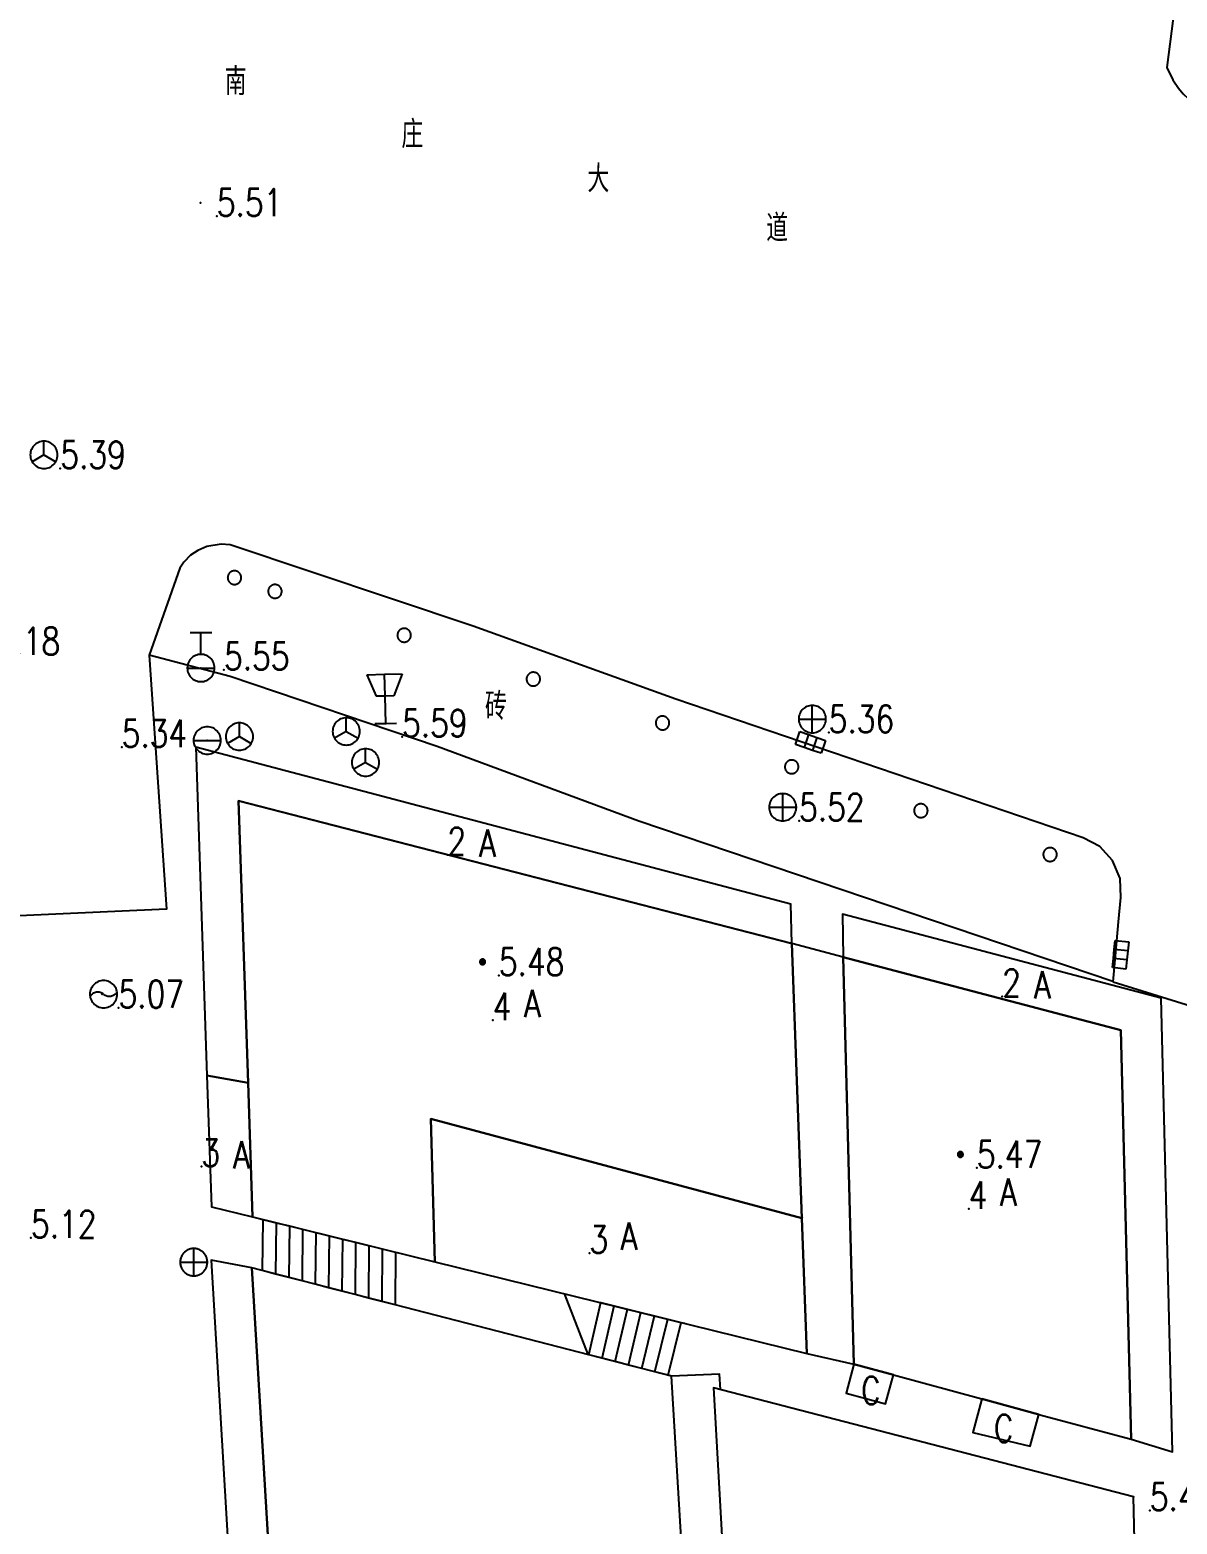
# Model space of a CAD drawing. Extents: x 500064 to 501389, y 2542464 to 2545400.
# Drawn here: x 500953.1 to 500995.2, y 2542629.5 to 2542684.2 of the extents above; entities that cross this region are included whole.
import ezdxf

# ---------------------------------------------------------------- set-up
doc = ezdxf.new("R2010")
doc.units = 0
doc.header["$LTSCALE"] = 0.5
doc.linetypes.add('CENTER', pattern=[50.8, 31.75, -6.35, 6.35, -6.35])
doc.layers.add('地形图', color=8, linetype='CONTINUOUS')
doc.styles.add('HZ', font='romans.shx', dxfattribs={"width": 0.8, "bigfont": 'hztxt.shx'})

msp = doc.modelspace()

# ---------------------------------------------------------------- linework, layer by layer
at = {"layer": '地形图'}
for points in [[(500995.271, 2542686.472), (500994.804, 2542682.845), (500995.027, 2542682.389), (500995.237, 2542682.081), (500995.408, 2542681.881), (500995.587, 2542681.703), (500995.893, 2542681.458), (500996.198, 2542681.27), (500996.537, 2542681.115), (501015.61, 2542678.218), (501016.07, 2542678.292), (501016.374, 2542678.406), (501016.644, 2542678.56), (501016.904, 2542678.771), (501017.174, 2542679.095), (501017.321, 2542679.355), (501018.141, 2542682.436)], [(500953.649, 2542668.146), (500953.702, 2542668.149), (500953.753, 2542668.157), (500953.804, 2542668.171), (500953.853, 2542668.189), (500953.899, 2542668.213), (500953.943, 2542668.242), (500953.984, 2542668.275), (500954.021, 2542668.312), (500954.054, 2542668.352), (500954.082, 2542668.396), (500954.106, 2542668.443), (500954.125, 2542668.492), (500954.139, 2542668.542), (500954.147, 2542668.594), (500954.149, 2542668.646), (500954.147, 2542668.698), (500954.139, 2542668.75), (500954.125, 2542668.801), (500954.106, 2542668.849), (500954.082, 2542668.896), (500954.054, 2542668.94), (500954.021, 2542668.981), (500953.984, 2542669.018), (500953.943, 2542669.051), (500953.899, 2542669.079), (500953.853, 2542669.103), (500953.804, 2542669.122), (500953.753, 2542669.135), (500953.702, 2542669.143), (500953.649, 2542669.146), (500953.597, 2542669.143), (500953.546, 2542669.135), (500953.495, 2542669.122), (500953.446, 2542669.103), (500953.399, 2542669.079), (500953.356, 2542669.051), (500953.315, 2542669.018), (500953.278, 2542668.981), (500953.245, 2542668.94), (500953.216, 2542668.896), (500953.193, 2542668.849), (500953.174, 2542668.801), (500953.16, 2542668.75), (500953.152, 2542668.698), (500953.149, 2542668.646), (500953.152, 2542668.594), (500953.16, 2542668.542), (500953.174, 2542668.492), (500953.193, 2542668.443), (500953.216, 2542668.396), (500953.245, 2542668.352), (500953.278, 2542668.312), (500953.315, 2542668.275), (500953.356, 2542668.242), (500953.399, 2542668.213), (500953.446, 2542668.189), (500953.495, 2542668.171), (500953.546, 2542668.157), (500953.597, 2542668.149), (500953.649, 2542668.146)], [(500953.649, 2542668.646), (500953.649, 2542669.146)], [(500953.649, 2542668.646), (500953.216, 2542668.396)], [(500953.649, 2542668.646), (500954.082, 2542668.396)], [(500992.834, 2542649.338), (500992.972, 2542650.832), (500993.037, 2542651.536), (500993.119, 2542652.419), (500993.09, 2542653.115), (500992.817, 2542653.779), (500992.352, 2542654.289), (500991.743, 2542654.614), (500976.814, 2542659.689), (500969.385, 2542662.364), (500960.469, 2542665.346), (500960.143, 2542665.374), (500959.624, 2542665.292), (500959.291, 2542665.147), (500959.026, 2542664.965), (500958.78, 2542664.714), (500958.625, 2542664.488), (500957.508, 2542661.307)], [(500960.63, 2542663.898), (500960.646, 2542663.898), (500960.662, 2542663.899), (500960.677, 2542663.901), (500960.692, 2542663.905), (500960.708, 2542663.909), (500960.722, 2542663.914), (500960.737, 2542663.92), (500960.751, 2542663.927), (500960.765, 2542663.935), (500960.778, 2542663.943), (500960.79, 2542663.953), (500960.802, 2542663.963), (500960.813, 2542663.974), (500960.824, 2542663.986), (500960.834, 2542663.998), (500960.843, 2542664.011), (500960.851, 2542664.024), (500960.858, 2542664.038), (500960.865, 2542664.052), (500960.87, 2542664.067), (500960.875, 2542664.082), (500960.878, 2542664.097), (500960.881, 2542664.113), (500960.883, 2542664.129), (500960.883, 2542664.144), (500960.883, 2542664.16), (500960.882, 2542664.176), (500960.88, 2542664.191), (500960.876, 2542664.206), (500960.872, 2542664.222), (500960.867, 2542664.237), (500960.861, 2542664.251), (500960.854, 2542664.265), (500960.846, 2542664.279), (500960.838, 2542664.292), (500960.828, 2542664.304), (500960.818, 2542664.316), (500960.807, 2542664.327), (500960.795, 2542664.338), (500960.783, 2542664.348), (500960.77, 2542664.357), (500960.757, 2542664.365), (500960.743, 2542664.372), (500960.729, 2542664.379), (500960.714, 2542664.384), (500960.699, 2542664.389), (500960.683, 2542664.392), (500960.668, 2542664.395), (500960.652, 2542664.397), (500960.637, 2542664.398), (500960.621, 2542664.397), (500960.605, 2542664.396), (500960.59, 2542664.394), (500960.574, 2542664.39), (500960.559, 2542664.386), (500960.544, 2542664.381), (500960.53, 2542664.375), (500960.516, 2542664.368), (500960.502, 2542664.36), (500960.489, 2542664.352), (500960.477, 2542664.342), (500960.465, 2542664.332), (500960.453, 2542664.321), (500960.443, 2542664.309), (500960.433, 2542664.297), (500960.424, 2542664.284), (500960.416, 2542664.271), (500960.409, 2542664.257), (500960.402, 2542664.243), (500960.397, 2542664.228), (500960.392, 2542664.213), (500960.388, 2542664.198), (500960.386, 2542664.182), (500960.384, 2542664.167), (500960.383, 2542664.151), (500960.384, 2542664.135), (500960.385, 2542664.119), (500960.387, 2542664.104), (500960.39, 2542664.089), (500960.395, 2542664.073), (500960.4, 2542664.059), (500960.406, 2542664.044), (500960.413, 2542664.03), (500960.421, 2542664.016), (500960.429, 2542664.003), (500960.439, 2542663.991), (500960.449, 2542663.979), (500960.46, 2542663.968), (500960.472, 2542663.957), (500960.484, 2542663.947), (500960.497, 2542663.938), (500960.51, 2542663.93), (500960.524, 2542663.923), (500960.538, 2542663.916), (500960.553, 2542663.911), (500960.568, 2542663.906), (500960.583, 2542663.903), (500960.599, 2542663.9), (500960.614, 2542663.898), (500960.63, 2542663.898)], [(500962.114, 2542663.394), (500962.129, 2542663.394), (500962.145, 2542663.395), (500962.16, 2542663.398), (500962.176, 2542663.401), (500962.191, 2542663.405), (500962.206, 2542663.41), (500962.22, 2542663.416), (500962.234, 2542663.423), (500962.248, 2542663.431), (500962.261, 2542663.44), (500962.274, 2542663.449), (500962.286, 2542663.459), (500962.297, 2542663.47), (500962.307, 2542663.482), (500962.317, 2542663.494), (500962.326, 2542663.507), (500962.334, 2542663.521), (500962.342, 2542663.534), (500962.348, 2542663.549), (500962.354, 2542663.563), (500962.358, 2542663.578), (500962.362, 2542663.594), (500962.364, 2542663.609), (500962.366, 2542663.625), (500962.367, 2542663.641), (500962.367, 2542663.656), (500962.365, 2542663.672), (500962.363, 2542663.687), (500962.36, 2542663.703), (500962.356, 2542663.718), (500962.35, 2542663.733), (500962.344, 2542663.747), (500962.337, 2542663.761), (500962.33, 2542663.775), (500962.321, 2542663.788), (500962.312, 2542663.801), (500962.301, 2542663.813), (500962.29, 2542663.824), (500962.279, 2542663.834), (500962.266, 2542663.844), (500962.254, 2542663.853), (500962.24, 2542663.861), (500962.226, 2542663.869), (500962.212, 2542663.875), (500962.197, 2542663.881), (500962.182, 2542663.885), (500962.167, 2542663.889), (500962.151, 2542663.891), (500962.136, 2542663.893), (500962.12, 2542663.894), (500962.104, 2542663.894), (500962.089, 2542663.892), (500962.073, 2542663.89), (500962.058, 2542663.887), (500962.043, 2542663.883), (500962.028, 2542663.877), (500962.013, 2542663.871), (500961.999, 2542663.864), (500961.986, 2542663.857), (500961.973, 2542663.848), (500961.96, 2542663.839), (500961.948, 2542663.828), (500961.937, 2542663.817), (500961.926, 2542663.806), (500961.917, 2542663.793), (500961.907, 2542663.781), (500961.899, 2542663.767), (500961.892, 2542663.753), (500961.886, 2542663.739), (500961.88, 2542663.724), (500961.875, 2542663.709), (500961.872, 2542663.694), (500961.869, 2542663.678), (500961.868, 2542663.663), (500961.867, 2542663.647), (500961.867, 2542663.631), (500961.868, 2542663.616), (500961.871, 2542663.6), (500961.874, 2542663.585), (500961.878, 2542663.57), (500961.883, 2542663.555), (500961.889, 2542663.54), (500961.896, 2542663.526), (500961.904, 2542663.513), (500961.913, 2542663.5), (500961.922, 2542663.487), (500961.932, 2542663.475), (500961.943, 2542663.464), (500961.955, 2542663.453), (500961.967, 2542663.444), (500961.98, 2542663.435), (500961.993, 2542663.426), (500962.007, 2542663.419), (500962.022, 2542663.413), (500962.036, 2542663.407), (500962.051, 2542663.403), (500962.067, 2542663.399), (500962.082, 2542663.396), (500962.098, 2542663.395), (500962.114, 2542663.394)], [(500966.848, 2542661.786), (500966.864, 2542661.786), (500966.879, 2542661.788), (500966.895, 2542661.79), (500966.91, 2542661.793), (500966.925, 2542661.797), (500966.94, 2542661.803), (500966.955, 2542661.809), (500966.969, 2542661.816), (500966.982, 2542661.823), (500966.996, 2542661.832), (500967.008, 2542661.841), (500967.02, 2542661.852), (500967.031, 2542661.863), (500967.042, 2542661.874), (500967.052, 2542661.887), (500967.061, 2542661.899), (500967.069, 2542661.913), (500967.076, 2542661.927), (500967.083, 2542661.941), (500967.088, 2542661.956), (500967.093, 2542661.971), (500967.096, 2542661.986), (500967.099, 2542662.002), (500967.101, 2542662.017), (500967.101, 2542662.033), (500967.101, 2542662.049), (500967.1, 2542662.064), (500967.098, 2542662.08), (500967.094, 2542662.095), (500967.09, 2542662.11), (500967.085, 2542662.125), (500967.079, 2542662.14), (500967.072, 2542662.154), (500967.064, 2542662.167), (500967.056, 2542662.18), (500967.046, 2542662.193), (500967.036, 2542662.205), (500967.025, 2542662.216), (500967.013, 2542662.227), (500967.001, 2542662.237), (500966.988, 2542662.245), (500966.975, 2542662.254), (500966.961, 2542662.261), (500966.946, 2542662.267), (500966.932, 2542662.273), (500966.917, 2542662.277), (500966.901, 2542662.281), (500966.886, 2542662.284), (500966.87, 2542662.285), (500966.855, 2542662.286), (500966.839, 2542662.286), (500966.823, 2542662.285), (500966.808, 2542662.282), (500966.792, 2542662.279), (500966.777, 2542662.275), (500966.762, 2542662.27), (500966.748, 2542662.264), (500966.734, 2542662.257), (500966.72, 2542662.249), (500966.707, 2542662.24), (500966.695, 2542662.231), (500966.683, 2542662.221), (500966.671, 2542662.21), (500966.661, 2542662.198), (500966.651, 2542662.186), (500966.642, 2542662.173), (500966.634, 2542662.16), (500966.627, 2542662.146), (500966.62, 2542662.131), (500966.615, 2542662.117), (500966.61, 2542662.102), (500966.606, 2542662.086), (500966.604, 2542662.071), (500966.602, 2542662.055), (500966.601, 2542662.04), (500966.602, 2542662.024), (500966.603, 2542662.008), (500966.605, 2542661.993), (500966.608, 2542661.977), (500966.613, 2542661.962), (500966.618, 2542661.947), (500966.624, 2542661.933), (500966.631, 2542661.919), (500966.639, 2542661.905), (500966.647, 2542661.892), (500966.657, 2542661.879), (500966.667, 2542661.867), (500966.678, 2542661.856), (500966.689, 2542661.846), (500966.702, 2542661.836), (500966.715, 2542661.827), (500966.728, 2542661.819), (500966.742, 2542661.811), (500966.756, 2542661.805), (500966.771, 2542661.799), (500966.786, 2542661.795), (500966.801, 2542661.791), (500966.817, 2542661.789), (500966.832, 2542661.787), (500966.848, 2542661.786)], [(500959.005, 2542662.135), (500959.405, 2542662.135), (500959.805, 2542662.135)], [(500959.405, 2542661.335), (500959.405, 2542662.135)], [(500957.508, 2542661.307), (500958.142, 2542651.993), (500945.693, 2542651.44)], [(500992.834, 2542649.338), (500992.821, 2542649.342), (500975.455, 2542655.224), (500968.065, 2542657.96), (500960.475, 2542660.524), (500957.508, 2542661.307)], [(500959.405, 2542660.335), (500959.457, 2542660.338), (500959.509, 2542660.346), (500959.559, 2542660.36), (500959.608, 2542660.378), (500959.655, 2542660.402), (500959.699, 2542660.431), (500959.74, 2542660.464), (500959.777, 2542660.501), (500959.809, 2542660.541), (500959.838, 2542660.585), (500959.862, 2542660.632), (500959.88, 2542660.681), (500959.894, 2542660.731), (500959.902, 2542660.783), (500959.905, 2542660.835), (500959.902, 2542660.888), (500959.894, 2542660.939), (500959.88, 2542660.99), (500959.862, 2542661.039), (500959.838, 2542661.085), (500959.809, 2542661.129), (500959.777, 2542661.17), (500959.74, 2542661.207), (500959.699, 2542661.24), (500959.655, 2542661.268), (500959.608, 2542661.292), (500959.559, 2542661.311), (500959.509, 2542661.324), (500959.457, 2542661.333), (500959.405, 2542661.335), (500959.353, 2542661.333), (500959.301, 2542661.324), (500959.25, 2542661.311), (500959.202, 2542661.292), (500959.155, 2542661.268), (500959.111, 2542661.24), (500959.07, 2542661.207), (500959.033, 2542661.17), (500959, 2542661.129), (500958.972, 2542661.085), (500958.948, 2542661.039), (500958.929, 2542660.99), (500958.916, 2542660.939), (500958.908, 2542660.888), (500958.905, 2542660.835), (500958.908, 2542660.783), (500958.916, 2542660.731), (500958.929, 2542660.681), (500958.948, 2542660.632), (500958.972, 2542660.585), (500959, 2542660.541), (500959.033, 2542660.501), (500959.07, 2542660.464), (500959.111, 2542660.431), (500959.155, 2542660.402), (500959.202, 2542660.378), (500959.25, 2542660.36), (500959.301, 2542660.346), (500959.353, 2542660.338), (500959.405, 2542660.335)], [(500958.905, 2542660.835), (500959.905, 2542660.835)], [(500965.482, 2542660.59), (500966.131, 2542660.606), (500966.781, 2542660.622)], [(500965.482, 2542660.59), (500965.826, 2542659.798)], [(500966.176, 2542658.806), (500966.151, 2542659.806), (500966.131, 2542660.606)], [(500966.781, 2542660.622), (500966.476, 2542659.814)], [(500971.583, 2542660.179), (500971.598, 2542660.179), (500971.614, 2542660.18), (500971.629, 2542660.182), (500971.645, 2542660.186), (500971.66, 2542660.19), (500971.675, 2542660.195), (500971.689, 2542660.201), (500971.703, 2542660.208), (500971.717, 2542660.216), (500971.73, 2542660.224), (500971.743, 2542660.234), (500971.755, 2542660.244), (500971.766, 2542660.255), (500971.776, 2542660.267), (500971.786, 2542660.279), (500971.795, 2542660.292), (500971.803, 2542660.305), (500971.811, 2542660.319), (500971.817, 2542660.333), (500971.823, 2542660.348), (500971.827, 2542660.363), (500971.831, 2542660.378), (500971.833, 2542660.394), (500971.835, 2542660.41), (500971.836, 2542660.425), (500971.836, 2542660.441), (500971.834, 2542660.457), (500971.832, 2542660.472), (500971.829, 2542660.488), (500971.825, 2542660.503), (500971.82, 2542660.518), (500971.813, 2542660.532), (500971.807, 2542660.546), (500971.799, 2542660.56), (500971.79, 2542660.573), (500971.781, 2542660.585), (500971.77, 2542660.597), (500971.759, 2542660.609), (500971.748, 2542660.619), (500971.735, 2542660.629), (500971.723, 2542660.638), (500971.709, 2542660.646), (500971.695, 2542660.653), (500971.681, 2542660.66), (500971.666, 2542660.665), (500971.651, 2542660.67), (500971.636, 2542660.673), (500971.62, 2542660.676), (500971.605, 2542660.678), (500971.589, 2542660.679), (500971.573, 2542660.678), (500971.558, 2542660.677), (500971.542, 2542660.675), (500971.527, 2542660.672), (500971.512, 2542660.667), (500971.497, 2542660.662), (500971.482, 2542660.656), (500971.468, 2542660.649), (500971.455, 2542660.641), (500971.442, 2542660.633), (500971.429, 2542660.623), (500971.417, 2542660.613), (500971.406, 2542660.602), (500971.395, 2542660.59), (500971.386, 2542660.578), (500971.377, 2542660.565), (500971.368, 2542660.552), (500971.361, 2542660.538), (500971.355, 2542660.524), (500971.349, 2542660.509), (500971.345, 2542660.494), (500971.341, 2542660.479), (500971.338, 2542660.463), (500971.337, 2542660.448), (500971.336, 2542660.432), (500971.336, 2542660.416), (500971.337, 2542660.401), (500971.34, 2542660.385), (500971.343, 2542660.37), (500971.347, 2542660.354), (500971.352, 2542660.34), (500971.358, 2542660.325), (500971.365, 2542660.311), (500971.373, 2542660.297), (500971.382, 2542660.284), (500971.391, 2542660.272), (500971.401, 2542660.26), (500971.412, 2542660.249), (500971.424, 2542660.238), (500971.436, 2542660.228), (500971.449, 2542660.219), (500971.463, 2542660.211), (500971.476, 2542660.204), (500971.491, 2542660.197), (500971.505, 2542660.192), (500971.521, 2542660.187), (500971.536, 2542660.184), (500971.551, 2542660.181), (500971.567, 2542660.179), (500971.583, 2542660.179)], [(500966.151, 2542659.806), (500965.826, 2542659.798)], [(500966.476, 2542659.814), (500966.151, 2542659.806)], [(500981.811, 2542658.462), (500981.863, 2542658.465), (500981.915, 2542658.473), (500981.965, 2542658.487), (500982.014, 2542658.505), (500982.061, 2542658.529), (500982.105, 2542658.558), (500982.145, 2542658.591), (500982.182, 2542658.628), (500982.215, 2542658.668), (500982.244, 2542658.712), (500982.267, 2542658.759), (500982.286, 2542658.808), (500982.3, 2542658.858), (500982.308, 2542658.91), (500982.311, 2542658.962), (500982.308, 2542659.015), (500982.3, 2542659.066), (500982.286, 2542659.117), (500982.267, 2542659.166), (500982.244, 2542659.212), (500982.215, 2542659.256), (500982.182, 2542659.297), (500982.145, 2542659.334), (500982.105, 2542659.367), (500982.061, 2542659.395), (500982.014, 2542659.419), (500981.965, 2542659.438), (500981.915, 2542659.451), (500981.863, 2542659.459), (500981.811, 2542659.462), (500981.758, 2542659.459), (500981.707, 2542659.451), (500981.656, 2542659.438), (500981.607, 2542659.419), (500981.561, 2542659.395), (500981.517, 2542659.367), (500981.476, 2542659.334), (500981.439, 2542659.297), (500981.406, 2542659.256), (500981.378, 2542659.212), (500981.354, 2542659.166), (500981.335, 2542659.117), (500981.322, 2542659.066), (500981.313, 2542659.015), (500981.311, 2542658.962), (500981.313, 2542658.91), (500981.322, 2542658.858), (500981.335, 2542658.808), (500981.354, 2542658.759), (500981.378, 2542658.712), (500981.406, 2542658.668), (500981.439, 2542658.628), (500981.476, 2542658.591), (500981.517, 2542658.558), (500981.561, 2542658.529), (500981.607, 2542658.505), (500981.656, 2542658.487), (500981.707, 2542658.473), (500981.758, 2542658.465), (500981.811, 2542658.462)], [(500981.811, 2542658.462), (500981.811, 2542658.962), (500981.811, 2542659.462)], [(500964.73, 2542658.011), (500964.783, 2542658.014), (500964.834, 2542658.022), (500964.885, 2542658.036), (500964.934, 2542658.054), (500964.98, 2542658.078), (500965.024, 2542658.107), (500965.065, 2542658.14), (500965.102, 2542658.177), (500965.135, 2542658.217), (500965.163, 2542658.261), (500965.187, 2542658.308), (500965.206, 2542658.357), (500965.219, 2542658.407), (500965.228, 2542658.459), (500965.23, 2542658.511), (500965.228, 2542658.563), (500965.219, 2542658.615), (500965.206, 2542658.666), (500965.187, 2542658.714), (500965.163, 2542658.761), (500965.135, 2542658.805), (500965.102, 2542658.846), (500965.065, 2542658.883), (500965.024, 2542658.916), (500964.98, 2542658.944), (500964.934, 2542658.968), (500964.885, 2542658.987), (500964.834, 2542659), (500964.783, 2542659.008), (500964.73, 2542659.011), (500964.678, 2542659.008), (500964.626, 2542659), (500964.576, 2542658.987), (500964.527, 2542658.968), (500964.48, 2542658.944), (500964.436, 2542658.916), (500964.396, 2542658.883), (500964.359, 2542658.846), (500964.326, 2542658.805), (500964.297, 2542658.761), (500964.274, 2542658.714), (500964.255, 2542658.666), (500964.241, 2542658.615), (500964.233, 2542658.563), (500964.23, 2542658.511), (500964.233, 2542658.459), (500964.241, 2542658.407), (500964.255, 2542658.357), (500964.274, 2542658.308), (500964.297, 2542658.261), (500964.326, 2542658.217), (500964.359, 2542658.177), (500964.396, 2542658.14), (500964.436, 2542658.107), (500964.48, 2542658.078), (500964.527, 2542658.054), (500964.576, 2542658.036), (500964.626, 2542658.022), (500964.678, 2542658.014), (500964.73, 2542658.011)], [(500964.73, 2542658.511), (500964.73, 2542659.011)], [(500976.317, 2542658.571), (500976.333, 2542658.571), (500976.348, 2542658.573), (500976.364, 2542658.575), (500976.379, 2542658.578), (500976.395, 2542658.582), (500976.409, 2542658.587), (500976.424, 2542658.593), (500976.438, 2542658.6), (500976.452, 2542658.608), (500976.465, 2542658.617), (500976.477, 2542658.626), (500976.489, 2542658.636), (500976.5, 2542658.647), (500976.511, 2542658.659), (500976.521, 2542658.671), (500976.53, 2542658.684), (500976.538, 2542658.698), (500976.545, 2542658.712), (500976.552, 2542658.726), (500976.557, 2542658.741), (500976.562, 2542658.756), (500976.565, 2542658.771), (500976.568, 2542658.786), (500976.57, 2542658.802), (500976.57, 2542658.818), (500976.57, 2542658.833), (500976.569, 2542658.849), (500976.567, 2542658.865), (500976.563, 2542658.88), (500976.559, 2542658.895), (500976.554, 2542658.91), (500976.548, 2542658.924), (500976.541, 2542658.938), (500976.533, 2542658.952), (500976.525, 2542658.965), (500976.515, 2542658.978), (500976.505, 2542658.99), (500976.494, 2542659.001), (500976.482, 2542659.011), (500976.47, 2542659.021), (500976.457, 2542659.03), (500976.444, 2542659.038), (500976.43, 2542659.046), (500976.415, 2542659.052), (500976.401, 2542659.058), (500976.386, 2542659.062), (500976.37, 2542659.066), (500976.355, 2542659.069), (500976.339, 2542659.07), (500976.324, 2542659.071), (500976.308, 2542659.071), (500976.292, 2542659.069), (500976.277, 2542659.067), (500976.261, 2542659.064), (500976.246, 2542659.06), (500976.231, 2542659.055), (500976.217, 2542659.049), (500976.203, 2542659.042), (500976.189, 2542659.034), (500976.176, 2542659.025), (500976.164, 2542659.016), (500976.152, 2542659.005), (500976.14, 2542658.994), (500976.13, 2542658.983), (500976.12, 2542658.971), (500976.111, 2542658.958), (500976.103, 2542658.944), (500976.096, 2542658.93), (500976.089, 2542658.916), (500976.084, 2542658.901), (500976.079, 2542658.886), (500976.075, 2542658.871), (500976.073, 2542658.856), (500976.071, 2542658.84), (500976.07, 2542658.824), (500976.071, 2542658.809), (500976.072, 2542658.793), (500976.074, 2542658.777), (500976.077, 2542658.762), (500976.082, 2542658.747), (500976.087, 2542658.732), (500976.093, 2542658.717), (500976.1, 2542658.703), (500976.108, 2542658.69), (500976.116, 2542658.677), (500976.126, 2542658.664), (500976.136, 2542658.652), (500976.147, 2542658.641), (500976.159, 2542658.63), (500976.171, 2542658.621), (500976.184, 2542658.612), (500976.197, 2542658.603), (500976.211, 2542658.596), (500976.225, 2542658.59), (500976.24, 2542658.584), (500976.255, 2542658.58), (500976.27, 2542658.576), (500976.286, 2542658.573), (500976.301, 2542658.572), (500976.317, 2542658.571)], [(500981.311, 2542658.962), (500981.811, 2542658.962), (500982.311, 2542658.962)], [(500959.634, 2542657.68), (500959.686, 2542657.683), (500959.738, 2542657.691), (500959.788, 2542657.704), (500959.837, 2542657.723), (500959.884, 2542657.747), (500959.928, 2542657.775), (500959.968, 2542657.808), (500960.005, 2542657.845), (500960.038, 2542657.886), (500960.067, 2542657.93), (500960.091, 2542657.977), (500960.109, 2542658.025), (500960.123, 2542658.076), (500960.131, 2542658.128), (500960.134, 2542658.18), (500960.131, 2542658.232), (500960.123, 2542658.284), (500960.109, 2542658.334), (500960.091, 2542658.383), (500960.067, 2542658.43), (500960.038, 2542658.474), (500960.005, 2542658.515), (500959.968, 2542658.552), (500959.928, 2542658.584), (500959.884, 2542658.613), (500959.837, 2542658.637), (500959.788, 2542658.656), (500959.738, 2542658.669), (500959.686, 2542658.677), (500959.634, 2542658.68), (500959.582, 2542658.677), (500959.53, 2542658.669), (500959.479, 2542658.656), (500959.43, 2542658.637), (500959.384, 2542658.613), (500959.34, 2542658.584), (500959.299, 2542658.552), (500959.262, 2542658.515), (500959.229, 2542658.474), (500959.201, 2542658.43), (500959.177, 2542658.383), (500959.158, 2542658.334), (500959.145, 2542658.284), (500959.137, 2542658.232), (500959.134, 2542658.18), (500959.137, 2542658.128), (500959.145, 2542658.076), (500959.158, 2542658.025), (500959.177, 2542657.977), (500959.201, 2542657.93), (500959.229, 2542657.886), (500959.262, 2542657.845), (500959.299, 2542657.808), (500959.34, 2542657.775), (500959.384, 2542657.747), (500959.43, 2542657.723), (500959.479, 2542657.704), (500959.53, 2542657.691), (500959.582, 2542657.683), (500959.634, 2542657.68)], [(500960.815, 2542657.822), (500960.867, 2542657.825), (500960.918, 2542657.833), (500960.969, 2542657.847), (500961.018, 2542657.865), (500961.064, 2542657.889), (500961.108, 2542657.918), (500961.149, 2542657.951), (500961.186, 2542657.988), (500961.219, 2542658.028), (500961.248, 2542658.072), (500961.271, 2542658.119), (500961.29, 2542658.168), (500961.304, 2542658.218), (500961.312, 2542658.27), (500961.315, 2542658.322), (500961.312, 2542658.375), (500961.304, 2542658.426), (500961.29, 2542658.477), (500961.271, 2542658.526), (500961.248, 2542658.572), (500961.219, 2542658.616), (500961.186, 2542658.657), (500961.149, 2542658.694), (500961.108, 2542658.727), (500961.064, 2542658.755), (500961.018, 2542658.779), (500960.969, 2542658.798), (500960.918, 2542658.811), (500960.867, 2542658.82), (500960.815, 2542658.822), (500960.762, 2542658.82), (500960.711, 2542658.811), (500960.66, 2542658.798), (500960.611, 2542658.779), (500960.564, 2542658.755), (500960.521, 2542658.727), (500960.48, 2542658.694), (500960.443, 2542658.657), (500960.41, 2542658.616), (500960.382, 2542658.572), (500960.358, 2542658.526), (500960.339, 2542658.477), (500960.325, 2542658.426), (500960.317, 2542658.375), (500960.315, 2542658.322), (500960.317, 2542658.27), (500960.325, 2542658.218), (500960.339, 2542658.168), (500960.358, 2542658.119), (500960.382, 2542658.072), (500960.41, 2542658.028), (500960.443, 2542657.988), (500960.48, 2542657.951), (500960.521, 2542657.918), (500960.564, 2542657.889), (500960.611, 2542657.865), (500960.66, 2542657.847), (500960.711, 2542657.833), (500960.762, 2542657.825), (500960.815, 2542657.822)], [(500960.815, 2542658.322), (500960.815, 2542658.822)], [(500964.73, 2542658.511), (500964.297, 2542658.261)], [(500964.73, 2542658.511), (500965.163, 2542658.261)], [(500965.776, 2542658.796), (500966.176, 2542658.806), (500966.576, 2542658.816)], [(500981.189, 2542658.032), (500981.351, 2542658.505)], [(500981.351, 2542658.505), (500981.668, 2542658.397), (500981.98, 2542658.29), (500982.297, 2542658.182)], [(500981.668, 2542658.397), (500981.506, 2542657.924)], [(500959.134, 2542658.18), (500960.134, 2542658.18)], [(500960.815, 2542658.322), (500960.382, 2542658.072)], [(500960.815, 2542658.322), (500961.248, 2542658.072)], [(500965.436, 2542656.874), (500965.488, 2542656.877), (500965.54, 2542656.885), (500965.591, 2542656.898), (500965.64, 2542656.917), (500965.686, 2542656.941), (500965.73, 2542656.969), (500965.771, 2542657.002), (500965.808, 2542657.039), (500965.841, 2542657.08), (500965.869, 2542657.124), (500965.893, 2542657.171), (500965.912, 2542657.219), (500965.925, 2542657.27), (500965.933, 2542657.322), (500965.936, 2542657.374), (500965.933, 2542657.426), (500965.925, 2542657.478), (500965.912, 2542657.528), (500965.893, 2542657.577), (500965.869, 2542657.624), (500965.841, 2542657.668), (500965.808, 2542657.709), (500965.771, 2542657.745), (500965.73, 2542657.778), (500965.686, 2542657.807), (500965.64, 2542657.831), (500965.591, 2542657.849), (500965.54, 2542657.863), (500965.488, 2542657.871), (500965.436, 2542657.874), (500965.384, 2542657.871), (500965.332, 2542657.863), (500965.282, 2542657.849), (500965.233, 2542657.831), (500965.186, 2542657.807), (500965.142, 2542657.778), (500965.102, 2542657.745), (500965.065, 2542657.709), (500965.032, 2542657.668), (500965.003, 2542657.624), (500964.979, 2542657.577), (500964.961, 2542657.528), (500964.947, 2542657.478), (500964.939, 2542657.426), (500964.936, 2542657.374), (500964.939, 2542657.322), (500964.947, 2542657.27), (500964.961, 2542657.219), (500964.979, 2542657.171), (500965.003, 2542657.124), (500965.032, 2542657.08), (500965.065, 2542657.039), (500965.102, 2542657.002), (500965.142, 2542656.969), (500965.186, 2542656.941), (500965.233, 2542656.917), (500965.282, 2542656.898), (500965.332, 2542656.885), (500965.384, 2542656.877), (500965.436, 2542656.874)], [(500965.436, 2542657.374), (500965.436, 2542657.874)], [(500982.135, 2542657.709), (500981.818, 2542657.817), (500981.506, 2542657.924), (500981.189, 2542658.032)], [(500981.98, 2542658.29), (500981.818, 2542657.817)], [(500982.297, 2542658.182), (500982.135, 2542657.709)], [(500965.436, 2542657.374), (500965.003, 2542657.124)], [(500965.436, 2542657.374), (500965.869, 2542657.124)], [(500981.052, 2542656.963), (500981.067, 2542656.964), (500981.083, 2542656.965), (500981.099, 2542656.967), (500981.114, 2542656.97), (500981.129, 2542656.975), (500981.144, 2542656.98), (500981.158, 2542656.986), (500981.172, 2542656.993), (500981.186, 2542657), (500981.199, 2542657.009), (500981.212, 2542657.019), (500981.224, 2542657.029), (500981.235, 2542657.04), (500981.245, 2542657.051), (500981.255, 2542657.064), (500981.264, 2542657.077), (500981.272, 2542657.09), (500981.28, 2542657.104), (500981.286, 2542657.118), (500981.292, 2542657.133), (500981.296, 2542657.148), (500981.3, 2542657.163), (500981.303, 2542657.179), (500981.304, 2542657.194), (500981.305, 2542657.21), (500981.305, 2542657.226), (500981.303, 2542657.241), (500981.301, 2542657.257), (500981.298, 2542657.272), (500981.294, 2542657.287), (500981.289, 2542657.302), (500981.283, 2542657.317), (500981.276, 2542657.331), (500981.268, 2542657.344), (500981.259, 2542657.358), (500981.25, 2542657.37), (500981.239, 2542657.382), (500981.228, 2542657.393), (500981.217, 2542657.404), (500981.205, 2542657.414), (500981.192, 2542657.423), (500981.178, 2542657.431), (500981.164, 2542657.438), (500981.15, 2542657.445), (500981.135, 2542657.45), (500981.12, 2542657.455), (500981.105, 2542657.458), (500981.089, 2542657.461), (500981.074, 2542657.463), (500981.058, 2542657.463), (500981.043, 2542657.463), (500981.027, 2542657.462), (500981.011, 2542657.459), (500980.996, 2542657.456), (500980.981, 2542657.452), (500980.966, 2542657.447), (500980.951, 2542657.441), (500980.937, 2542657.434), (500980.924, 2542657.426), (500980.911, 2542657.417), (500980.898, 2542657.408), (500980.886, 2542657.398), (500980.875, 2542657.387), (500980.864, 2542657.375), (500980.855, 2542657.363), (500980.846, 2542657.35), (500980.837, 2542657.337), (500980.83, 2542657.323), (500980.824, 2542657.308), (500980.818, 2542657.294), (500980.814, 2542657.279), (500980.81, 2542657.263), (500980.807, 2542657.248), (500980.806, 2542657.232), (500980.805, 2542657.217), (500980.805, 2542657.201), (500980.807, 2542657.185), (500980.809, 2542657.17), (500980.812, 2542657.154), (500980.816, 2542657.139), (500980.821, 2542657.124), (500980.827, 2542657.11), (500980.834, 2542657.096), (500980.842, 2542657.082), (500980.851, 2542657.069), (500980.86, 2542657.057), (500980.87, 2542657.045), (500980.881, 2542657.033), (500980.893, 2542657.023), (500980.905, 2542657.013), (500980.918, 2542657.004), (500980.932, 2542656.996), (500980.945, 2542656.989), (500980.96, 2542656.982), (500980.975, 2542656.977), (500980.99, 2542656.972), (500981.005, 2542656.968), (500981.02, 2542656.966), (500981.036, 2542656.964), (500981.052, 2542656.963)], [(500980.725, 2542655.231), (500980.777, 2542655.233), (500980.829, 2542655.242), (500980.879, 2542655.255), (500980.928, 2542655.274), (500980.975, 2542655.298), (500981.019, 2542655.326), (500981.059, 2542655.359), (500981.096, 2542655.396), (500981.129, 2542655.437), (500981.158, 2542655.481), (500981.182, 2542655.527), (500981.2, 2542655.576), (500981.214, 2542655.627), (500981.222, 2542655.678), (500981.225, 2542655.731), (500981.222, 2542655.783), (500981.214, 2542655.835), (500981.2, 2542655.885), (500981.182, 2542655.934), (500981.158, 2542655.981), (500981.129, 2542656.025), (500981.096, 2542656.065), (500981.059, 2542656.102), (500981.019, 2542656.135), (500980.975, 2542656.164), (500980.928, 2542656.188), (500980.879, 2542656.206), (500980.829, 2542656.22), (500980.777, 2542656.228), (500980.725, 2542656.231), (500980.673, 2542656.228), (500980.621, 2542656.22), (500980.57, 2542656.206), (500980.521, 2542656.188), (500980.475, 2542656.164), (500980.431, 2542656.135), (500980.39, 2542656.102), (500980.353, 2542656.065), (500980.32, 2542656.025), (500980.292, 2542655.981), (500980.268, 2542655.934), (500980.249, 2542655.885), (500980.236, 2542655.835), (500980.228, 2542655.783), (500980.225, 2542655.731), (500980.228, 2542655.678), (500980.236, 2542655.627), (500980.249, 2542655.576), (500980.268, 2542655.527), (500980.292, 2542655.481), (500980.32, 2542655.437), (500980.353, 2542655.396), (500980.39, 2542655.359), (500980.431, 2542655.326), (500980.475, 2542655.298), (500980.521, 2542655.274), (500980.57, 2542655.255), (500980.621, 2542655.242), (500980.673, 2542655.233), (500980.725, 2542655.231)], [(500980.725, 2542655.231), (500980.725, 2542655.731), (500980.725, 2542656.231)], [(500980.225, 2542655.731), (500980.725, 2542655.731), (500981.225, 2542655.731)], [(500985.786, 2542655.356), (500985.802, 2542655.356), (500985.817, 2542655.357), (500985.833, 2542655.36), (500985.848, 2542655.363), (500985.864, 2542655.367), (500985.878, 2542655.372), (500985.893, 2542655.378), (500985.907, 2542655.385), (500985.921, 2542655.393), (500985.934, 2542655.401), (500985.946, 2542655.411), (500985.958, 2542655.421), (500985.969, 2542655.432), (500985.98, 2542655.444), (500985.99, 2542655.456), (500985.999, 2542655.469), (500986.007, 2542655.482), (500986.014, 2542655.496), (500986.021, 2542655.511), (500986.026, 2542655.525), (500986.031, 2542655.54), (500986.034, 2542655.556), (500986.037, 2542655.571), (500986.039, 2542655.587), (500986.039, 2542655.602), (500986.039, 2542655.618), (500986.038, 2542655.634), (500986.036, 2542655.649), (500986.032, 2542655.665), (500986.028, 2542655.68), (500986.023, 2542655.695), (500986.017, 2542655.709), (500986.01, 2542655.723), (500986.002, 2542655.737), (500985.994, 2542655.75), (500985.984, 2542655.762), (500985.974, 2542655.774), (500985.963, 2542655.786), (500985.951, 2542655.796), (500985.939, 2542655.806), (500985.926, 2542655.815), (500985.913, 2542655.823), (500985.899, 2542655.83), (500985.884, 2542655.837), (500985.87, 2542655.842), (500985.855, 2542655.847), (500985.839, 2542655.851), (500985.824, 2542655.853), (500985.808, 2542655.855), (500985.793, 2542655.856), (500985.777, 2542655.855), (500985.761, 2542655.854), (500985.746, 2542655.852), (500985.73, 2542655.849), (500985.715, 2542655.844), (500985.7, 2542655.839), (500985.686, 2542655.833), (500985.672, 2542655.826), (500985.658, 2542655.819), (500985.645, 2542655.81), (500985.633, 2542655.8), (500985.621, 2542655.79), (500985.609, 2542655.779), (500985.599, 2542655.768), (500985.589, 2542655.755), (500985.58, 2542655.742), (500985.572, 2542655.729), (500985.565, 2542655.715), (500985.558, 2542655.701), (500985.553, 2542655.686), (500985.548, 2542655.671), (500985.545, 2542655.656), (500985.542, 2542655.64), (500985.54, 2542655.625), (500985.539, 2542655.609), (500985.54, 2542655.593), (500985.541, 2542655.578), (500985.543, 2542655.562), (500985.546, 2542655.547), (500985.551, 2542655.532), (500985.556, 2542655.517), (500985.562, 2542655.502), (500985.569, 2542655.488), (500985.577, 2542655.475), (500985.585, 2542655.461), (500985.595, 2542655.449), (500985.605, 2542655.437), (500985.616, 2542655.426), (500985.628, 2542655.415), (500985.64, 2542655.405), (500985.653, 2542655.396), (500985.666, 2542655.388), (500985.68, 2542655.381), (500985.694, 2542655.374), (500985.709, 2542655.369), (500985.724, 2542655.364), (500985.739, 2542655.361), (500985.755, 2542655.358), (500985.77, 2542655.356), (500985.786, 2542655.356)], [(500990.521, 2542653.748), (500990.536, 2542653.748), (500990.552, 2542653.75), (500990.568, 2542653.752), (500990.583, 2542653.755), (500990.598, 2542653.759), (500990.613, 2542653.764), (500990.627, 2542653.77), (500990.641, 2542653.777), (500990.655, 2542653.785), (500990.668, 2542653.794), (500990.681, 2542653.803), (500990.693, 2542653.814), (500990.704, 2542653.825), (500990.714, 2542653.836), (500990.724, 2542653.848), (500990.733, 2542653.861), (500990.741, 2542653.875), (500990.749, 2542653.889), (500990.755, 2542653.903), (500990.761, 2542653.918), (500990.765, 2542653.933), (500990.769, 2542653.948), (500990.772, 2542653.963), (500990.773, 2542653.979), (500990.774, 2542653.995), (500990.774, 2542654.01), (500990.772, 2542654.026), (500990.77, 2542654.042), (500990.767, 2542654.057), (500990.763, 2542654.072), (500990.758, 2542654.087), (500990.752, 2542654.102), (500990.745, 2542654.116), (500990.737, 2542654.129), (500990.728, 2542654.142), (500990.719, 2542654.155), (500990.708, 2542654.167), (500990.697, 2542654.178), (500990.686, 2542654.189), (500990.674, 2542654.198), (500990.661, 2542654.207), (500990.647, 2542654.216), (500990.633, 2542654.223), (500990.619, 2542654.229), (500990.604, 2542654.235), (500990.589, 2542654.239), (500990.574, 2542654.243), (500990.559, 2542654.246), (500990.543, 2542654.247), (500990.527, 2542654.248), (500990.512, 2542654.248), (500990.496, 2542654.246), (500990.48, 2542654.244), (500990.465, 2542654.241), (500990.45, 2542654.237), (500990.435, 2542654.232), (500990.421, 2542654.226), (500990.406, 2542654.219), (500990.393, 2542654.211), (500990.38, 2542654.202), (500990.367, 2542654.193), (500990.355, 2542654.183), (500990.344, 2542654.172), (500990.333, 2542654.16), (500990.324, 2542654.148), (500990.315, 2542654.135), (500990.306, 2542654.121), (500990.299, 2542654.107), (500990.293, 2542654.093), (500990.287, 2542654.078), (500990.283, 2542654.063), (500990.279, 2542654.048), (500990.276, 2542654.033), (500990.275, 2542654.017), (500990.274, 2542654.001), (500990.274, 2542653.986), (500990.275, 2542653.97), (500990.278, 2542653.954), (500990.281, 2542653.939), (500990.285, 2542653.924), (500990.29, 2542653.909), (500990.296, 2542653.895), (500990.303, 2542653.881), (500990.311, 2542653.867), (500990.32, 2542653.854), (500990.329, 2542653.841), (500990.339, 2542653.829), (500990.35, 2542653.818), (500990.362, 2542653.808), (500990.374, 2542653.798), (500990.387, 2542653.789), (500990.401, 2542653.781), (500990.415, 2542653.773), (500990.429, 2542653.767), (500990.444, 2542653.761), (500990.459, 2542653.757), (500990.474, 2542653.753), (500990.489, 2542653.75), (500990.505, 2542653.749), (500990.521, 2542653.748)], [(500992.808, 2542649.855), (500992.843, 2542650.188), (500992.877, 2542650.516), (500992.911, 2542650.849)], [(500992.911, 2542650.849), (500993.408, 2542650.798)], [(500993.408, 2542650.798), (500993.374, 2542650.465), (500993.34, 2542650.136), (500993.305, 2542649.803)], [(500969.724, 2542649.963), (500969.734, 2542649.964), (500969.744, 2542649.966), (500969.755, 2542649.968), (500969.764, 2542649.972), (500969.774, 2542649.977), (500969.782, 2542649.983), (500969.791, 2542649.989), (500969.798, 2542649.997), (500969.805, 2542650.005), (500969.808, 2542650.01), (500969.81, 2542650.013), (500969.815, 2542650.023), (500969.819, 2542650.033), (500969.821, 2542650.043), (500969.823, 2542650.053), (500969.824, 2542650.063), (500969.823, 2542650.074), (500969.821, 2542650.084), (500969.819, 2542650.094), (500969.815, 2542650.104), (500969.812, 2542650.11), (500969.81, 2542650.113), (500969.805, 2542650.122), (500969.798, 2542650.13), (500969.791, 2542650.138), (500969.782, 2542650.144), (500969.774, 2542650.15), (500969.773, 2542650.151), (500969.764, 2542650.155), (500969.755, 2542650.159), (500969.744, 2542650.161), (500969.734, 2542650.163), (500969.724, 2542650.163), (500969.713, 2542650.163), (500969.703, 2542650.161), (500969.693, 2542650.159), (500969.683, 2542650.155), (500969.674, 2542650.15), (500969.665, 2542650.144), (500969.657, 2542650.138), (500969.649, 2542650.13), (500969.643, 2542650.122), (500969.64, 2542650.117), (500969.637, 2542650.113), (500969.632, 2542650.104), (500969.629, 2542650.094), (500969.626, 2542650.084), (500969.624, 2542650.074), (500969.624, 2542650.063), (500969.624, 2542650.053), (500969.626, 2542650.043), (500969.629, 2542650.033), (500969.632, 2542650.023), (500969.636, 2542650.016), (500969.637, 2542650.013), (500969.643, 2542650.005), (500969.649, 2542649.997), (500969.657, 2542649.989), (500969.665, 2542649.983), (500969.674, 2542649.977), (500969.675, 2542649.976), (500969.683, 2542649.972), (500969.693, 2542649.968), (500969.703, 2542649.966), (500969.713, 2542649.964), (500969.724, 2542649.963)], [(500969.675, 2542649.976), (500969.808, 2542650.01), (500969.81, 2542650.013), (500969.637, 2542650.013), (500969.636, 2542650.016), (500969.824, 2542650.063), (500969.624, 2542650.063), (500969.812, 2542650.11), (500969.81, 2542650.113), (500969.637, 2542650.113), (500969.64, 2542650.117), (500969.773, 2542650.151)], [(500993.34, 2542650.136), (500992.843, 2542650.188)], [(500993.374, 2542650.465), (500992.877, 2542650.516)], [(500993.305, 2542649.803), (500992.808, 2542649.855)], [(500955.834, 2542648.381), (500955.886, 2542648.384), (500955.938, 2542648.392), (500955.989, 2542648.405), (500956.037, 2542648.424), (500956.084, 2542648.448), (500956.128, 2542648.476), (500956.169, 2542648.509), (500956.206, 2542648.546), (500956.239, 2542648.587), (500956.267, 2542648.631), (500956.291, 2542648.677), (500956.31, 2542648.726), (500956.323, 2542648.777), (500956.331, 2542648.829), (500956.334, 2542648.881), (500956.331, 2542648.933), (500956.329, 2542648.952), (500956.323, 2542648.985), (500956.31, 2542649.035), (500956.291, 2542649.084), (500956.267, 2542649.131), (500956.239, 2542649.175), (500956.206, 2542649.215), (500956.169, 2542649.252), (500956.128, 2542649.285), (500956.084, 2542649.314), (500956.037, 2542649.338), (500955.989, 2542649.356), (500955.938, 2542649.37), (500955.886, 2542649.378), (500955.834, 2542649.381), (500955.782, 2542649.378), (500955.73, 2542649.37), (500955.68, 2542649.356), (500955.631, 2542649.338), (500955.584, 2542649.314), (500955.54, 2542649.285), (500955.5, 2542649.252), (500955.463, 2542649.215), (500955.43, 2542649.175), (500955.401, 2542649.131), (500955.377, 2542649.084), (500955.359, 2542649.035), (500955.345, 2542648.985), (500955.337, 2542648.933), (500955.334, 2542648.881), (500955.337, 2542648.829), (500955.34, 2542648.81), (500955.345, 2542648.777), (500955.359, 2542648.726), (500955.377, 2542648.677), (500955.401, 2542648.631), (500955.43, 2542648.587), (500955.463, 2542648.546), (500955.5, 2542648.509), (500955.54, 2542648.476), (500955.584, 2542648.448), (500955.631, 2542648.424), (500955.68, 2542648.405), (500955.73, 2542648.392), (500955.782, 2542648.384), (500955.834, 2542648.381)], [(500992.821, 2542649.342), (500992.834, 2542649.338), (500999.25, 2542647.345), (500999.268, 2542647.34)], [(500955.834, 2542648.881), (500955.806, 2542648.901), (500955.775, 2542648.918), (500955.743, 2542648.932), (500955.71, 2542648.942), (500955.676, 2542648.95), (500955.641, 2542648.953), (500955.606, 2542648.954), (500955.571, 2542648.951), (500955.537, 2542648.944), (500955.504, 2542648.934), (500955.472, 2542648.92), (500955.441, 2542648.904), (500955.412, 2542648.884), (500955.385, 2542648.862), (500955.361, 2542648.837), (500955.34, 2542648.81)], [(500955.834, 2542648.881), (500955.863, 2542648.861), (500955.893, 2542648.844), (500955.925, 2542648.83), (500955.958, 2542648.819), (500955.992, 2542648.812), (500956.027, 2542648.808), (500956.062, 2542648.808), (500956.097, 2542648.811), (500956.131, 2542648.818), (500956.164, 2542648.828), (500956.197, 2542648.841), (500956.227, 2542648.858), (500956.256, 2542648.878), (500956.283, 2542648.9), (500956.307, 2542648.925), (500956.329, 2542648.952)], [(500981.458, 2542640.664), (500967.825, 2542644.318), (500967.979, 2542639.073)], [(500987.238, 2542642.908), (500987.248, 2542642.909), (500987.259, 2542642.91), (500987.269, 2542642.913), (500987.278, 2542642.917), (500987.288, 2542642.922), (500987.297, 2542642.927), (500987.305, 2542642.934), (500987.312, 2542642.941), (500987.319, 2542642.949), (500987.322, 2542642.954), (500987.324, 2542642.958), (500987.329, 2542642.968), (500987.333, 2542642.977), (500987.336, 2542642.987), (500987.337, 2542642.998), (500987.338, 2542643.008), (500987.337, 2542643.019), (500987.336, 2542643.029), (500987.333, 2542643.039), (500987.329, 2542643.049), (500987.326, 2542643.055), (500987.324, 2542643.058), (500987.319, 2542643.067), (500987.312, 2542643.075), (500987.305, 2542643.083), (500987.297, 2542643.089), (500987.288, 2542643.095), (500987.287, 2542643.095), (500987.278, 2542643.1), (500987.269, 2542643.103), (500987.259, 2542643.106), (500987.248, 2542643.108), (500987.238, 2542643.108), (500987.227, 2542643.108), (500987.217, 2542643.106), (500987.207, 2542643.103), (500987.197, 2542643.1), (500987.188, 2542643.095), (500987.179, 2542643.089), (500987.171, 2542643.083), (500987.163, 2542643.075), (500987.157, 2542643.067), (500987.154, 2542643.062), (500987.151, 2542643.058), (500987.146, 2542643.049), (500987.143, 2542643.039), (500987.14, 2542643.029), (500987.138, 2542643.019), (500987.138, 2542643.008), (500987.138, 2542642.998), (500987.14, 2542642.987), (500987.143, 2542642.977), (500987.146, 2542642.968), (500987.15, 2542642.961), (500987.151, 2542642.958), (500987.157, 2542642.949), (500987.163, 2542642.941), (500987.171, 2542642.934), (500987.179, 2542642.927), (500987.188, 2542642.922), (500987.189, 2542642.921), (500987.197, 2542642.917), (500987.207, 2542642.913), (500987.217, 2542642.91), (500987.227, 2542642.909), (500987.238, 2542642.908)], [(500987.189, 2542642.921), (500987.322, 2542642.954), (500987.324, 2542642.958), (500987.151, 2542642.958), (500987.15, 2542642.961), (500987.338, 2542643.008), (500987.138, 2542643.008), (500987.326, 2542643.055), (500987.324, 2542643.058), (500987.151, 2542643.058), (500987.154, 2542643.062), (500987.287, 2542643.095)], [(500961.299, 2542640.718), (500961.674, 2542640.626), (500962.159, 2542640.506), (500962.645, 2542640.386), (500963.13, 2542640.267), (500963.616, 2542640.147), (500964.101, 2542640.028), (500964.587, 2542639.908), (500965.072, 2542639.789), (500965.558, 2542639.669), (500966.043, 2542639.55), (500966.529, 2542639.43), (500966.52, 2542637.494), (500966.033, 2542637.62), (500965.545, 2542637.745), (500965.058, 2542637.871), (500964.57, 2542637.997), (500964.083, 2542638.122), (500963.595, 2542638.248), (500963.108, 2542638.374), (500962.62, 2542638.5), (500962.133, 2542638.625), (500961.645, 2542638.751), (500961.269, 2542638.848)], [(500961.674, 2542640.626), (500961.645, 2542638.751), (500961.645, 2542638.75)], [(500962.159, 2542640.506), (500962.133, 2542638.625)], [(500962.645, 2542640.386), (500962.62, 2542638.5)], [(500963.13, 2542640.267), (500963.108, 2542638.374)], [(500963.616, 2542640.147), (500963.595, 2542638.248)], [(500964.101, 2542640.028), (500964.083, 2542638.122)], [(500964.587, 2542639.908), (500964.57, 2542637.997)], [(500965.072, 2542639.789), (500965.058, 2542637.871)], [(500959.14, 2542638.558), (500959.172, 2542638.559), (500959.203, 2542638.562), (500959.234, 2542638.567), (500959.265, 2542638.574), (500959.295, 2542638.583), (500959.324, 2542638.594), (500959.353, 2542638.606), (500959.381, 2542638.62), (500959.408, 2542638.636), (500959.434, 2542638.654), (500959.459, 2542638.673), (500959.483, 2542638.694), (500959.505, 2542638.716), (500959.526, 2542638.74), (500959.545, 2542638.765), (500959.562, 2542638.791), (500959.578, 2542638.818), (500959.593, 2542638.846), (500959.605, 2542638.874), (500959.616, 2542638.904), (500959.625, 2542638.934), (500959.631, 2542638.965), (500959.636, 2542638.996), (500959.639, 2542639.027), (500959.64, 2542639.058), (500959.639, 2542639.09), (500959.636, 2542639.121), (500959.631, 2542639.152), (500959.625, 2542639.183), (500959.616, 2542639.213), (500959.605, 2542639.242), (500959.593, 2542639.271), (500959.578, 2542639.299), (500959.562, 2542639.326), (500959.545, 2542639.352), (500959.526, 2542639.377), (500959.505, 2542639.401), (500959.483, 2542639.423), (500959.459, 2542639.444), (500959.434, 2542639.463), (500959.408, 2542639.481), (500959.381, 2542639.497), (500959.353, 2542639.511), (500959.324, 2542639.523), (500959.295, 2542639.534), (500959.265, 2542639.543), (500959.234, 2542639.55), (500959.203, 2542639.555), (500959.172, 2542639.557), (500959.14, 2542639.558), (500959.109, 2542639.557), (500959.078, 2542639.555), (500959.047, 2542639.55), (500959.016, 2542639.543), (500958.986, 2542639.534), (500958.956, 2542639.523), (500958.927, 2542639.511), (500958.899, 2542639.497), (500958.872, 2542639.481), (500958.846, 2542639.463), (500958.822, 2542639.444), (500958.798, 2542639.423), (500958.776, 2542639.401), (500958.755, 2542639.377), (500958.736, 2542639.352), (500958.718, 2542639.326), (500958.702, 2542639.299), (500958.688, 2542639.271), (500958.675, 2542639.242), (500958.665, 2542639.213), (500958.656, 2542639.183), (500958.649, 2542639.152), (500958.644, 2542639.121), (500958.641, 2542639.09), (500958.64, 2542639.058), (500958.641, 2542639.027), (500958.644, 2542638.996), (500958.649, 2542638.965), (500958.656, 2542638.934), (500958.665, 2542638.904), (500958.675, 2542638.874), (500958.688, 2542638.846), (500958.702, 2542638.818), (500958.718, 2542638.791), (500958.736, 2542638.765), (500958.755, 2542638.74), (500958.776, 2542638.716), (500958.798, 2542638.694), (500958.822, 2542638.673), (500958.846, 2542638.654), (500958.872, 2542638.636), (500958.899, 2542638.62), (500958.927, 2542638.606), (500958.956, 2542638.594), (500958.986, 2542638.583), (500959.016, 2542638.574), (500959.047, 2542638.567), (500959.078, 2542638.562), (500959.109, 2542638.559), (500959.14, 2542638.558)], [(500959.14, 2542638.558), (500959.14, 2542639.058), (500959.14, 2542639.558)], [(500965.558, 2542639.669), (500965.545, 2542637.745)], [(500966.043, 2542639.55), (500966.033, 2542637.62)], [(500958.64, 2542639.058), (500959.14, 2542639.058), (500959.64, 2542639.058)], [(500972.722, 2542637.906), (500973.583, 2542635.674)], [(500976.647, 2542634.884), (500976.525, 2542634.915), (500976.041, 2542635.04), (500975.557, 2542635.165), (500975.072, 2542635.29), (500974.588, 2542635.415), (500974.104, 2542635.539), (500973.62, 2542635.664), (500974.062, 2542637.576), (500974.552, 2542637.455), (500975.042, 2542637.335), (500975.531, 2542637.214), (500976.021, 2542637.094), (500976.511, 2542636.973), (500977.001, 2542636.852), (500977.124, 2542636.822)], [(500974.104, 2542635.539), (500974.552, 2542637.455)], [(500974.588, 2542635.415), (500975.042, 2542637.335)], [(500975.072, 2542635.29), (500975.531, 2542637.214)], [(500975.557, 2542635.165), (500976.021, 2542637.094)], [(500976.041, 2542635.04), (500976.511, 2542636.973)], [(500976.525, 2542634.915), (500977.001, 2542636.852)], [(500978.445, 2542634.391), (500978.412, 2542634.954), (500976.647, 2542634.884)]]:
    msp.add_lwpolyline(points, dxfattribs=at)
for points in [[(500981.059, 2542650.738), (500981.026, 2542652.185), (500959.211, 2542657.93), (500959.621, 2542645.904), (500961.131, 2542645.635), (500960.779, 2542655.968)], [(500961.131, 2542645.635), (500961.299, 2542640.718), (500967.979, 2542639.073), (500967.825, 2542644.318), (500981.428, 2542640.671), (500981.059, 2542650.738), (500960.779, 2542655.968)], [(500993.497, 2542632.568), (500995.017, 2542632.112), (500994.59, 2542648.732), (500982.919, 2542651.818), (500982.938, 2542650.238), (500993.119, 2542647.568)], [(500981.059, 2542650.738), (500981.428, 2542640.671), (500981.611, 2542635.718), (500983.337, 2542635.318), (500982.938, 2542650.238)], [(500982.938, 2542650.238), (500983.337, 2542635.318), (500984.784, 2542634.926), (500988.022, 2542634.049), (500990.113, 2542633.483), (500993.497, 2542632.568), (500993.119, 2542647.568)], [(500959.621, 2542645.904), (500959.785, 2542641.09), (500961.299, 2542640.718), (500961.131, 2542645.635)], [(500981.428, 2542640.671), (500967.825, 2542644.318), (500967.979, 2542639.073), (500981.611, 2542635.718)], [(500961.269, 2542638.848), (500959.781, 2542639.139), (500961.789, 2542605.085), (500963.309, 2542604.787)], [(500961.269, 2542638.848), (500963.309, 2542604.787), (500966.351, 2542604.192), (500978.629, 2542601.787), (500976.647, 2542634.884)], [(500984.784, 2542634.926), (500983.337, 2542635.318), (500983.049, 2542634.256), (500984.497, 2542633.864)], [(500994.299, 2542599.458), (500993.58, 2542630.458), (500978.189, 2542634.458), (500980.049, 2542601.457), (500991.4, 2542601.708), (500991.47, 2542599.458)], [(500988.022, 2542634.049), (500987.689, 2542632.818), (500989.798, 2542632.318), (500990.113, 2542633.483)]]:
    msp.add_lwpolyline(points, close=True, dxfattribs=at)
at = {"layer": '地形图', "ltscale": 10}
for p in [(500959.387, 2542677.889), (500953.65, 2542668.646), (500959.4, 2542660.83), (500981.811, 2542658.962), (500966.176, 2542658.806), (500959.633, 2542658.18), (500980.725, 2542655.731), (500955.784, 2542648.88), (500993.58, 2542630.458)]:
    msp.add_point(p, dxfattribs=at)
at = {"layer": '地形图', "linetype": 'CENTER'}
for p in [(500959.987, 2542677.393, 5.51), (500954.25, 2542668.151, 5.39), (500960.249, 2542660.765, 5.55), (500982.411, 2542658.466, 5.36), (500956.499, 2542657.931, 5.34), (500966.776, 2542658.31, 5.59), (500981.325, 2542655.235, 5.52), (500968.435, 2542653.985, 2), (500970.324, 2542649.568, 5.48), (500988.77, 2542648.8, 2), (500956.384, 2542648.385, 5.07), (500970.097, 2542647.927, 4), (500959.42, 2542642.569, 3), (500987.838, 2542642.512, 5.47), (500987.546, 2542641.014, 4), (500953.174, 2542639.955, 5.12), (500973.644, 2542639.395, 3), (500994.18, 2542629.962, 5.41)]:
    msp.add_point(p, dxfattribs=at)

# ---------------------------------------------------------------- texts
at = {"layer": '地形图', "ltscale": 10, "style": 'HZ', "width": 0.8}
for s, p in [('南', (500960.276, 2542681.831)), ('庄', (500966.749, 2542679.894)), ('大', (500973.57, 2542678.268)), ('5.51', (500959.987, 2542677.393)), ('道', (500980.121, 2542676.459)), ('5.39', (500954.25, 2542668.151)), ('5.18', (500951.847, 2542661.317)), ('5.55', (500960.249, 2542660.765)), ('砖', (500969.813, 2542658.936)), ('5.36', (500982.411, 2542658.466)), ('5.34', (500956.499, 2542657.931)), ('5.59', (500966.776, 2542658.31)), ('5.52', (500981.325, 2542655.235)), ('2', (500968.435, 2542653.985)), ('A', (500969.592, 2542653.911)), ('5.48', (500970.324, 2542649.568)), ('2', (500988.77, 2542648.8)), ('A', (500989.927, 2542648.727)), ('5.07', (500956.384, 2542648.385)), ('A', (500971.236, 2542648.04)), ('4', (500970.097, 2542647.927)), ('3', (500959.42, 2542642.569)), ('A', (500960.577, 2542642.496)), ('5.47', (500987.838, 2542642.512)), ('4', (500987.546, 2542641.014)), ('A', (500988.684, 2542641.128)), ('5.12', (500953.174, 2542639.955)), ('3', (500973.644, 2542639.395)), ('A', (500974.783, 2542639.508)), ('C', (500983.598, 2542633.859)), ('C', (500988.463, 2542632.468)), ('5.41', (500994.18, 2542629.962))]:
    msp.add_text(s, height=1, dxfattribs=at).set_placement(p)

doc.saveas('drawing.dxf')
